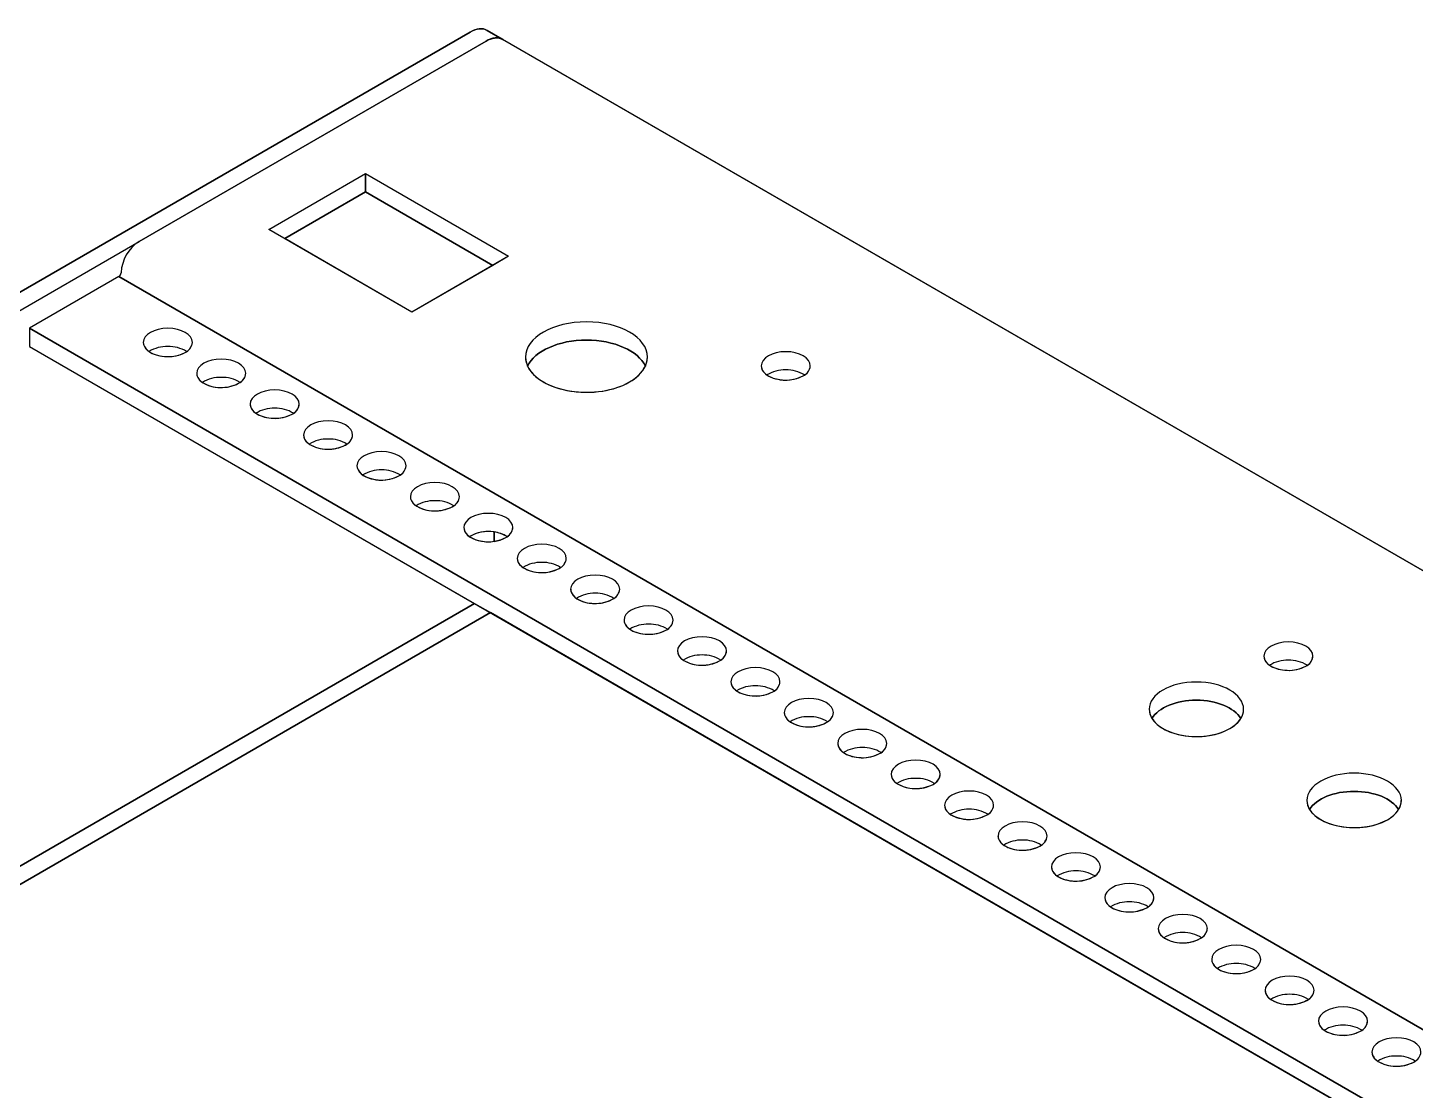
# Model space of a CAD drawing. Header units: inches. Extents: x -5.2 to 15.6, y -18.4 to 3.6.
# Drawn here: x 3.428 to 7.101, y -10.779 to -7.967 of the extents above; entities that cross this region are included whole.
import ezdxf

# ---------------------------------------------------------------- set-up
doc = ezdxf.new("R2010")
doc.units = ezdxf.units.IN
doc.header["$LTSCALE"] = 0.5
doc.header["$MEASUREMENT"] = 0
doc.layers.get('0').update_dxf_attribs({"lineweight": 25, "true_color": 0x000000})

msp = doc.modelspace()

# ---------------------------------------------------------------- linework, layer by layer
for p, q in [((-0.2311, -10.7673), (4.5995, -7.9784)), ((4.5995, -7.9784), (-0.2311, -10.7673)), ((-0.2311, -10.7673), (4.5995, -7.9784)), ((4.6413, -8.0024), (3.7226, -8.5329)), ((3.7226, -8.5329), (4.6413, -8.0024)), ((4.6413, -8.0024), (3.7226, -8.5329)), ((4.6438, -7.974), (4.684, -7.9972)), ((4.6438, -7.974), (4.684, -7.9972)), ((4.684, -7.9972), (4.6438, -7.974)), ((4.6438, -7.974), (4.6834, -7.9969)), ((4.684, -7.9972), (4.6834, -7.9969)), ((15.1682, -14.0502), (4.684, -7.9972)), ((4.684, -7.9972), (4.6857, -7.998)), ((15.1682, -14.0502), (4.684, -7.9972)), ((4.684, -7.9972), (15.1671, -14.0495)), ((4.6857, -7.998), (15.1682, -14.0502)), ((15.1671, -14.0495), (4.6857, -7.998)), ((4.0664, -8.5012), (4.3225, -8.3533)), ((4.0664, -8.5012), (4.3225, -8.3533)), ((4.0664, -8.5012), (4.3225, -8.3533)), ((4.3225, -8.3533), (4.7011, -8.5719)), ((4.3225, -8.3533), (4.7011, -8.5719)), ((4.3225, -8.4015), (4.3225, -8.3533)), ((4.3225, -8.3533), (4.3225, -8.4015)), ((4.3225, -8.3533), (4.7011, -8.5719)), ((4.3225, -8.3533), (4.3225, -8.4015)), ((4.1081, -8.5253), (4.3225, -8.4015)), ((4.3225, -8.4015), (4.1081, -8.5253)), ((4.1081, -8.5253), (4.3225, -8.4015)), ((4.3225, -8.4015), (4.6594, -8.596)), ((4.6594, -8.596), (4.3225, -8.4015)), ((4.3225, -8.4015), (4.6594, -8.596)), ((4.1081, -8.5253), (4.0664, -8.5012)), ((4.1081, -8.5253), (4.0664, -8.5012)), ((4.445, -8.7198), (4.0664, -8.5012)), ((0.0339, -10.6625), (3.7226, -8.5329)), ((0.0339, -10.6625), (3.7226, -8.5329)), ((0.0339, -10.6625), (3.7226, -8.5329)), ((4.445, -8.7198), (4.1081, -8.5253)), ((4.445, -8.7198), (4.1081, -8.5253)), ((4.7011, -8.5719), (4.445, -8.7198)), ((4.7011, -8.5719), (4.6594, -8.596)), ((4.7011, -8.5719), (4.6594, -8.596)), ((3.6691, -8.6258), (3.4325, -8.7624)), ((3.6691, -8.6258), (3.4325, -8.7624)), ((3.6691, -8.6258), (3.4325, -8.7624)), ((14.0973, -14.6465), (3.6691, -8.6258)), ((3.6691, -8.6258), (14.0973, -14.6465)), ((14.0973, -14.6465), (3.6691, -8.6258)), ((3.675, -8.6153), (3.675, -8.6156)), ((3.675, -8.6155), (3.675, -8.6156)), ((4.6594, -8.596), (4.445, -8.7198)), ((4.6594, -8.596), (4.445, -8.7198)), ((3.4325, -8.7624), (3.4325, -8.8106)), ((3.4325, -8.7624), (13.8606, -14.7831)), ((3.4325, -8.7624), (3.4325, -8.8106)), ((13.8606, -14.7831), (3.4325, -8.7624)), ((3.4325, -8.7624), (13.8606, -14.7831)), ((3.4325, -8.7624), (3.4325, -8.8106)), ((3.4325, -8.8106), (4.6106, -9.4908)), ((3.4325, -8.8106), (4.6106, -9.4908)), ((3.4325, -8.8106), (13.8189, -14.8072)), ((4.6624, -9.3264), (4.6624, -9.3017)), ((4.6624, -9.3017), (4.6624, -9.3264)), ((4.6624, -9.3264), (4.6624, -9.3017)), ((4.6106, -9.4908), (1.5439, -11.2614)), ((1.5439, -11.2614), (4.6106, -9.4908)), ((1.5439, -11.2614), (4.6106, -9.4908)), ((4.6106, -9.4908), (4.653, -9.5152)), ((4.6106, -9.4908), (4.653, -9.5152)), ((4.653, -9.5152), (1.5862, -11.2858)), ((4.653, -9.5152), (1.5862, -11.2858)), ((1.5862, -11.2858), (4.653, -9.5152)), ((13.8189, -14.8072), (4.653, -9.5152)), ((4.653, -9.5152), (13.8189, -14.8072))]:
    msp.add_line(p, q)
for centre, radius, start, end in [((4.6727, -8.0208), 0.0263, 60.2039, 65.8918), ((4.6727, -8.0208), 0.0263, 60.2039, 65.8918), ((3.78, -8.621), 0.1052, 123.0861, 176.9045), ((3.78, -8.621), 0.1052, 123.0861, 176.9045), ((3.78, -8.621), 0.1052, 123.0861, 176.9045), ((3.6621, -8.615), 0.0129, 302.9794, 356.9801), ((3.6621, -8.615), 0.0129, 302.9794, 356.9801), ((3.6621, -8.615), 0.0129, 302.9794, 356.9801), ((3.7641, -8.7978), 0.0303, 184.2412, 240.2396), ((3.7641, -8.7978), 0.0303, 184.2412, 240.2396), ((3.7963, -8.9008), 0.0901, 88.4386, 121.6723), ((3.7963, -8.9008), 0.0901, 88.4386, 121.6723), ((3.7963, -8.9008), 0.0901, 88.4386, 121.6723), ((3.8012, -8.9008), 0.0901, 58.3252, 91.5616), ((3.8012, -8.9008), 0.0901, 58.3252, 91.5616), ((3.8012, -8.9008), 0.0901, 58.3252, 91.5616), ((3.8314, -8.7969), 0.0325, 294.1467, 354.487), ((3.8335, -8.7978), 0.0303, 299.747, 355.7588), ((3.8335, -8.7978), 0.0303, 299.747, 355.7588), ((3.7957, -8.7491), 0.0884, 238.1002, 270.1488), ((3.7957, -8.7491), 0.0884, 238.1002, 270.1488), ((3.7984, -8.7355), 0.1022, 256.1571, 296.9763), ((3.8002, -8.7425), 0.0951, 267.4192, 297.8793), ((3.8002, -8.7425), 0.0951, 267.4192, 297.8793), ((3.8187, -8.7809), 0.0526, 299.6484, 304.5741), ((3.8187, -8.7809), 0.0526, 299.6484, 304.5741), ((4.8028, -8.8384), 0.0571, 180.3208, 205.3378), ((4.8028, -8.8384), 0.0571, 180.3208, 205.3378), ((5.0114, -8.8384), 0.0571, 334.6704, 359.6888), ((5.0114, -8.8384), 0.0571, 334.6704, 359.6888), ((3.9055, -8.8795), 0.0303, 184.2412, 240.2396), ((3.9055, -8.8795), 0.0303, 184.2412, 240.2396), ((3.9728, -8.8785), 0.0325, 294.1993, 354.4344), ((3.9749, -8.8795), 0.0303, 299.747, 355.7588), ((3.9749, -8.8795), 0.0303, 299.747, 355.7588), ((4.9754, -8.8169), 0.099, 297.6269, 332.3569), ((4.9754, -8.8169), 0.099, 297.6269, 332.3569), ((5.4, -8.8598), 0.0304, 184.2243, 240.1855), ((5.4, -8.8598), 0.0304, 184.2243, 240.1855), ((5.4322, -8.9628), 0.0901, 88.4384, 121.6748), ((5.4322, -8.9628), 0.0901, 88.4384, 121.6748), ((5.4322, -8.9628), 0.0901, 88.4384, 121.6748), ((5.4317, -8.8108), 0.0887, 238.1635, 270.0854), ((5.4317, -8.8108), 0.0887, 238.1635, 270.0854), ((5.4343, -8.7975), 0.1022, 256.1557, 296.9784), ((5.4361, -8.8045), 0.0951, 267.4204, 297.88), ((5.4361, -8.8045), 0.0951, 267.4204, 297.88), ((5.4371, -8.9628), 0.0901, 58.3252, 91.5616), ((5.4371, -8.9628), 0.0901, 58.3252, 91.5616), ((5.4371, -8.9628), 0.0901, 58.3252, 91.5616), ((5.4673, -8.8589), 0.0325, 294.2004, 354.5139), ((5.4465, -8.8299), 0.0678, 300.2027, 304.0197), ((5.4465, -8.8299), 0.0678, 300.2027, 304.0197), ((5.4693, -8.8598), 0.0304, 299.8145, 355.7757), ((5.4693, -8.8598), 0.0304, 299.8145, 355.7757), ((3.9378, -8.9825), 0.0901, 88.4386, 121.6723), ((3.9378, -8.9825), 0.0901, 88.4386, 121.6723), ((3.9378, -8.9825), 0.0901, 88.4386, 121.6723), ((3.9372, -8.8304), 0.0887, 238.1655, 270.0834), ((3.9372, -8.8304), 0.0887, 238.1655, 270.0834), ((3.9398, -8.8171), 0.1022, 256.1571, 296.9763), ((3.9417, -8.8241), 0.0951, 267.4192, 297.8793), ((3.9417, -8.8241), 0.0951, 267.4192, 297.8793), ((3.9427, -8.9825), 0.0901, 58.3252, 91.5616), ((3.9427, -8.9825), 0.0901, 58.3252, 91.5616), ((3.9427, -8.9825), 0.0901, 58.3252, 91.5616), ((3.9601, -8.8625), 0.0526, 299.6484, 304.5741), ((3.9601, -8.8625), 0.0526, 299.6484, 304.5741), ((4.047, -8.9611), 0.0304, 184.2244, 240.172), ((4.047, -8.9611), 0.0304, 184.2244, 240.172), ((4.0792, -9.0641), 0.0901, 88.4386, 121.6723), ((4.0792, -9.0641), 0.0901, 88.4386, 121.6723), ((4.0792, -9.0641), 0.0901, 88.4386, 121.6723), ((4.0787, -8.9121), 0.0887, 238.1655, 270.0834), ((4.0787, -8.9121), 0.0887, 238.1655, 270.0834), ((4.0812, -8.8986), 0.1024, 256.2028, 296.9306), ((4.0831, -8.9058), 0.0951, 267.4192, 297.8793), ((4.0831, -8.9058), 0.0951, 267.4192, 297.8793), ((4.0841, -9.0641), 0.0901, 58.3252, 91.5616), ((4.0841, -9.0641), 0.0901, 58.3252, 91.5616), ((4.0841, -9.0641), 0.0901, 58.3252, 91.5616), ((4.1142, -8.9602), 0.0325, 294.2086, 354.5056), ((4.0919, -8.9287), 0.0708, 300.2824, 303.9401), ((4.0919, -8.9287), 0.0708, 300.2824, 303.9401), ((4.1163, -8.9611), 0.0304, 299.8145, 355.7757), ((4.1163, -8.9611), 0.0304, 299.8145, 355.7757), ((4.1884, -9.0427), 0.0304, 184.2244, 240.172), ((4.1884, -9.0427), 0.0304, 184.2244, 240.172), ((4.2207, -9.1458), 0.0901, 88.4809, 121.7146), ((4.2207, -9.1458), 0.0901, 88.4809, 121.7146), ((4.2207, -9.1458), 0.0901, 88.4809, 121.7146), ((4.2202, -8.9934), 0.0891, 238.2308, 270.0181), ((4.2202, -8.9934), 0.0891, 238.2308, 270.0181), ((4.2227, -8.9804), 0.1022, 256.1266, 296.9439), ((4.2245, -8.9874), 0.0951, 267.4192, 297.8793), ((4.2245, -8.9874), 0.0951, 267.4192, 297.8793), ((4.2254, -9.1457), 0.0901, 58.2811, 91.5211), ((4.2254, -9.1457), 0.0901, 58.2811, 91.5211), ((4.2254, -9.1457), 0.0901, 58.2811, 91.5211), ((4.2557, -9.0419), 0.0325, 294.2086, 354.5056), ((4.2333, -9.0104), 0.0708, 300.2824, 303.9401), ((4.2333, -9.0104), 0.0708, 300.2824, 303.9401), ((4.2577, -9.0427), 0.0304, 299.8145, 355.7757), ((4.2577, -9.0427), 0.0304, 299.8145, 355.7757), ((4.3298, -9.1244), 0.0304, 184.2244, 240.172), ((4.3298, -9.1244), 0.0304, 184.2244, 240.172), ((4.3621, -9.2274), 0.0901, 88.4809, 121.7146), ((4.3621, -9.2274), 0.0901, 88.4809, 121.7146), ((4.3621, -9.2274), 0.0901, 88.4809, 121.7146), ((4.3669, -9.2274), 0.0901, 58.2811, 91.5211), ((4.3669, -9.2274), 0.0901, 58.2811, 91.5211), ((4.3669, -9.2274), 0.0901, 58.2811, 91.5211), ((4.3971, -9.1235), 0.0325, 294.2086, 354.5056), ((4.3991, -9.1244), 0.0304, 299.8145, 355.7757), ((4.3991, -9.1244), 0.0304, 299.8145, 355.7757), ((4.3616, -9.075), 0.0891, 238.2308, 270.0181), ((4.3616, -9.075), 0.0891, 238.2308, 270.0181), ((4.3641, -9.0621), 0.1022, 256.1266, 296.9439), ((4.3659, -9.0691), 0.0951, 267.4192, 297.8793), ((4.3659, -9.0691), 0.0951, 267.4192, 297.8793), ((4.3755, -9.0933), 0.0693, 300.2426, 303.9799), ((4.3755, -9.0933), 0.0693, 300.2426, 303.9799), ((4.4712, -9.206), 0.0304, 184.2244, 240.172), ((4.4712, -9.206), 0.0304, 184.2244, 240.172), ((4.5035, -9.3091), 0.0901, 88.4809, 121.7146), ((4.5035, -9.3091), 0.0901, 88.4809, 121.7146), ((4.5035, -9.3091), 0.0901, 88.4809, 121.7146), ((4.5083, -9.309), 0.0901, 58.2811, 91.5211), ((4.5083, -9.309), 0.0901, 58.2811, 91.5211), ((4.5083, -9.309), 0.0901, 58.2811, 91.5211), ((4.5385, -9.2052), 0.0325, 294.2086, 354.5056), ((4.5405, -9.206), 0.0304, 299.8145, 355.7757), ((4.5405, -9.206), 0.0304, 299.8145, 355.7757), ((4.503, -9.1568), 0.0889, 238.2093, 270.0485), ((4.503, -9.1568), 0.0889, 238.2093, 270.0485), ((4.5055, -9.1437), 0.1022, 256.1464, 296.9367), ((4.5073, -9.1504), 0.0954, 267.4668, 297.8228), ((4.5073, -9.1504), 0.0954, 267.4668, 297.8228), ((4.5169, -9.175), 0.0693, 300.2426, 303.9799), ((4.5169, -9.175), 0.0693, 300.2426, 303.9799), ((4.6126, -9.2877), 0.0303, 184.2121, 240.2484), ((4.6126, -9.2877), 0.0303, 184.2121, 240.2484), ((4.6799, -9.2868), 0.0325, 294.1786, 354.5034), ((4.682, -9.2877), 0.0303, 299.7516, 355.7879), ((4.682, -9.2877), 0.0303, 299.7516, 355.7879), ((4.647, -9.397), 0.0966, 80.8125, 120.7756), ((4.647, -9.397), 0.0966, 80.8125, 120.7756), ((4.6449, -9.3908), 0.0902, 88.4651, 121.665), ((4.647, -9.231), 0.0966, 239.2209, 279.1843), ((4.647, -9.231), 0.0966, 239.2209, 279.1843), ((4.6469, -9.2254), 0.1022, 256.1495, 296.9588), ((4.6497, -9.3908), 0.0902, 58.335, 91.5349), ((4.653, -9.3827), 0.0816, 57.3289, 83.3973), ((4.653, -9.3827), 0.0816, 57.3289, 83.3973), ((4.6519, -9.2413), 0.0858, 277.0183, 298.7903), ((4.6519, -9.2413), 0.0858, 277.0183, 298.7903), ((4.6653, -9.2679), 0.056, 299.8835, 304.508), ((4.6653, -9.2679), 0.056, 299.8835, 304.508), ((4.754, -9.3693), 0.0303, 184.2121, 240.2484), ((4.754, -9.3693), 0.0303, 184.2121, 240.2484), ((4.7863, -9.4724), 0.0902, 88.4651, 121.665), ((4.7863, -9.4724), 0.0902, 88.4651, 121.665), ((4.7863, -9.4724), 0.0902, 88.4651, 121.665), ((4.7858, -9.3203), 0.0887, 238.1489, 270.062), ((4.7858, -9.3203), 0.0887, 238.1489, 270.062), ((4.7883, -9.307), 0.1022, 256.1495, 296.9588), ((4.7901, -9.3138), 0.0953, 267.4601, 297.856), ((4.7901, -9.3138), 0.0953, 267.4601, 297.856), ((4.7912, -9.4724), 0.0902, 58.335, 91.5349), ((4.7912, -9.4724), 0.0902, 58.335, 91.5349), ((4.7912, -9.4724), 0.0902, 58.335, 91.5349), ((4.8214, -9.3685), 0.0325, 294.1786, 354.5034), ((4.8067, -9.3495), 0.056, 299.8835, 304.508), ((4.8067, -9.3495), 0.056, 299.8835, 304.508), ((4.8234, -9.3693), 0.0303, 299.7516, 355.7879), ((4.8234, -9.3693), 0.0303, 299.7516, 355.7879), ((4.8955, -9.451), 0.0303, 184.2121, 240.2484), ((4.8955, -9.451), 0.0303, 184.2121, 240.2484), ((4.9277, -9.5541), 0.0902, 88.4651, 121.665), ((4.9277, -9.5541), 0.0902, 88.4651, 121.665), ((4.9277, -9.5541), 0.0902, 88.4651, 121.665), ((4.9326, -9.5541), 0.0902, 58.335, 91.5349), ((4.9326, -9.5541), 0.0902, 58.335, 91.5349), ((4.9326, -9.5541), 0.0902, 58.335, 91.5349), ((4.9628, -9.4501), 0.0325, 294.1786, 354.5034), ((4.9649, -9.451), 0.0303, 299.7516, 355.7879), ((4.9649, -9.451), 0.0303, 299.7516, 355.7879), ((4.9272, -9.402), 0.0887, 238.1489, 270.062), ((4.9272, -9.402), 0.0887, 238.1489, 270.062), ((4.9298, -9.3887), 0.1022, 256.1493, 296.9597), ((4.9315, -9.3955), 0.0953, 267.4601, 297.856), ((4.9315, -9.3955), 0.0953, 267.4601, 297.856), ((4.9482, -9.4312), 0.056, 299.8835, 304.508), ((4.9482, -9.4312), 0.056, 299.8835, 304.508), ((5.0369, -9.5326), 0.0303, 184.2121, 240.2484), ((5.0369, -9.5326), 0.0303, 184.2121, 240.2484), ((5.0692, -9.6357), 0.0902, 88.4651, 121.665), ((5.0692, -9.6357), 0.0902, 88.4651, 121.665), ((5.0692, -9.6357), 0.0902, 88.4651, 121.665), ((5.074, -9.6357), 0.0902, 58.335, 91.5349), ((5.074, -9.6357), 0.0902, 58.335, 91.5349), ((5.074, -9.6357), 0.0902, 58.335, 91.5349), ((5.1042, -9.5318), 0.0325, 294.19, 354.5), ((5.1063, -9.5326), 0.0303, 299.7516, 355.7879), ((5.1063, -9.5326), 0.0303, 299.7516, 355.7879), ((5.0686, -9.4836), 0.0887, 238.1489, 270.062), ((5.0686, -9.4836), 0.0887, 238.1489, 270.062), ((5.0712, -9.4703), 0.1022, 256.1508, 296.9519), ((5.073, -9.4771), 0.0954, 267.4623, 297.845), ((5.073, -9.4771), 0.0954, 267.4623, 297.845), ((5.0887, -9.5115), 0.0576, 299.989, 304.4868), ((5.0887, -9.5115), 0.0576, 299.989, 304.4868), ((5.1783, -9.6143), 0.0303, 184.2121, 240.2484), ((5.1783, -9.6143), 0.0303, 184.2121, 240.2484), ((5.2456, -9.6134), 0.0325, 294.19, 354.5), ((5.2477, -9.6143), 0.0303, 299.7516, 355.7879), ((5.2477, -9.6143), 0.0303, 299.7516, 355.7879), ((5.2106, -9.7174), 0.0902, 88.4651, 121.665), ((5.2106, -9.7174), 0.0902, 88.4651, 121.665), ((5.2106, -9.7174), 0.0902, 88.4651, 121.665), ((5.2101, -9.5653), 0.0887, 238.1495, 270.0638), ((5.2101, -9.5653), 0.0887, 238.1495, 270.0638), ((5.2126, -9.5519), 0.1022, 256.1508, 296.9519), ((5.2144, -9.5587), 0.0954, 267.4636, 297.8457), ((5.2144, -9.5587), 0.0954, 267.4636, 297.8457), ((5.2154, -9.7174), 0.0902, 58.335, 91.5349), ((5.2154, -9.7174), 0.0902, 58.335, 91.5349), ((5.2154, -9.7174), 0.0902, 58.335, 91.5349), ((5.2301, -9.5931), 0.0576, 299.989, 304.4868), ((5.2301, -9.5931), 0.0576, 299.989, 304.4868), ((6.7307, -9.6281), 0.0303, 184.2121, 240.2484), ((6.7307, -9.6281), 0.0303, 184.2121, 240.2484), ((6.763, -9.7312), 0.0902, 88.4692, 121.6694), ((6.763, -9.7312), 0.0902, 88.4692, 121.6694), ((6.763, -9.7312), 0.0902, 88.4692, 121.6694), ((6.7624, -9.5791), 0.0887, 238.1496, 270.0726), ((6.7624, -9.5791), 0.0887, 238.1496, 270.0726), ((6.765, -9.5658), 0.1022, 256.1419, 296.9601), ((6.7668, -9.5726), 0.0953, 267.4509, 297.8564), ((6.7668, -9.5726), 0.0953, 267.4509, 297.8564), ((6.7678, -9.7312), 0.0902, 58.3306, 91.5308), ((6.7678, -9.7312), 0.0902, 58.3306, 91.5308), ((6.7678, -9.7312), 0.0902, 58.3306, 91.5308), ((6.798, -9.6272), 0.0325, 294.1812, 354.5121), ((6.7826, -9.607), 0.0575, 299.9711, 304.4736), ((6.7826, -9.607), 0.0575, 299.9711, 304.4736), ((6.8001, -9.6281), 0.0303, 299.7516, 355.7879), ((6.8001, -9.6281), 0.0303, 299.7516, 355.7879), ((5.3197, -9.6959), 0.0303, 184.2121, 240.2484), ((5.3197, -9.6959), 0.0303, 184.2121, 240.2484), ((5.352, -9.799), 0.0902, 88.4651, 121.665), ((5.352, -9.799), 0.0902, 88.4651, 121.665), ((5.352, -9.799), 0.0902, 88.4651, 121.665), ((5.3515, -9.6469), 0.0887, 238.1495, 270.0638), ((5.3515, -9.6469), 0.0887, 238.1495, 270.0638), ((5.354, -9.6336), 0.1022, 256.1508, 296.9519), ((5.3558, -9.6404), 0.0954, 267.4636, 297.8457), ((5.3558, -9.6404), 0.0954, 267.4636, 297.8457), ((5.3568, -9.799), 0.0902, 58.335, 91.5349), ((5.3568, -9.799), 0.0902, 58.335, 91.5349), ((5.3568, -9.799), 0.0902, 58.335, 91.5349), ((5.387, -9.6951), 0.0325, 294.19, 354.5), ((5.3715, -9.6748), 0.0576, 299.989, 304.4868), ((5.3715, -9.6748), 0.0576, 299.989, 304.4868), ((5.3891, -9.6959), 0.0303, 299.7516, 355.7879), ((5.3891, -9.6959), 0.0303, 299.7516, 355.7879), ((6.4426, -9.7704), 0.0458, 180.6621, 212.5097), ((6.4426, -9.7704), 0.0458, 180.6621, 212.5097), ((6.601, -9.7704), 0.0458, 327.4777, 359.3506), ((6.601, -9.7704), 0.0458, 327.4777, 359.3506), ((5.4611, -9.7776), 0.0303, 184.2121, 240.2484), ((5.4611, -9.7776), 0.0303, 184.2121, 240.2484), ((5.4934, -9.8807), 0.0902, 88.4651, 121.665), ((5.4934, -9.8807), 0.0902, 88.4651, 121.665), ((5.4934, -9.8807), 0.0902, 88.4651, 121.665), ((5.4929, -9.7286), 0.0887, 238.1495, 270.0638), ((5.4929, -9.7286), 0.0887, 238.1495, 270.0638), ((5.4954, -9.7152), 0.1022, 256.1508, 296.9519), ((5.4972, -9.722), 0.0954, 267.4636, 297.8457), ((5.4972, -9.722), 0.0954, 267.4636, 297.8457), ((5.4983, -9.8807), 0.0902, 58.335, 91.5349), ((5.4983, -9.8807), 0.0902, 58.335, 91.5349), ((5.4983, -9.8807), 0.0902, 58.335, 91.5349), ((5.5285, -9.7767), 0.0325, 294.1818, 354.5083), ((5.513, -9.7564), 0.0576, 299.989, 304.4868), ((5.513, -9.7564), 0.0576, 299.989, 304.4868), ((5.5305, -9.7776), 0.0303, 299.7516, 355.7879), ((5.5305, -9.7776), 0.0303, 299.7516, 355.7879), ((6.5713, -9.7499), 0.0819, 298.3522, 326.5512), ((6.5713, -9.7499), 0.0819, 298.3522, 326.5512), ((5.6026, -9.8592), 0.0303, 184.2121, 240.2484), ((5.6026, -9.8592), 0.0303, 184.2121, 240.2484), ((5.6348, -9.9623), 0.0902, 88.4651, 121.665), ((5.6348, -9.9623), 0.0902, 88.4651, 121.665), ((5.6348, -9.9623), 0.0902, 88.4651, 121.665), ((5.6397, -9.9623), 0.0902, 58.335, 91.5349), ((5.6397, -9.9623), 0.0902, 58.335, 91.5349), ((5.6397, -9.9623), 0.0902, 58.335, 91.5349), ((5.6699, -9.8584), 0.0325, 294.1818, 354.5083), ((5.672, -9.8592), 0.0303, 299.7516, 355.7879), ((5.672, -9.8592), 0.0303, 299.7516, 355.7879), ((5.6343, -9.8102), 0.0887, 238.1495, 270.0638), ((5.6343, -9.8102), 0.0887, 238.1495, 270.0638), ((5.6369, -9.7969), 0.1022, 256.1508, 296.9519), ((5.6387, -9.8037), 0.0954, 267.4636, 297.8457), ((5.6387, -9.8037), 0.0954, 267.4636, 297.8457), ((5.6544, -9.8381), 0.0576, 299.989, 304.4868), ((5.6544, -9.8381), 0.0576, 299.989, 304.4868), ((5.744, -9.9409), 0.0303, 184.2121, 240.2484), ((5.744, -9.9409), 0.0303, 184.2121, 240.2484), ((5.7763, -10.044), 0.0902, 88.4651, 121.665), ((5.7763, -10.044), 0.0902, 88.4651, 121.665), ((5.7763, -10.044), 0.0902, 88.4651, 121.665), ((5.7811, -10.044), 0.0902, 58.335, 91.5349), ((5.7811, -10.044), 0.0902, 58.335, 91.5349), ((5.7811, -10.044), 0.0902, 58.335, 91.5349), ((5.8113, -9.94), 0.0325, 294.1818, 354.5083), ((5.8134, -9.9409), 0.0303, 299.7516, 355.7879), ((5.8134, -9.9409), 0.0303, 299.7516, 355.7879), ((5.7758, -9.8919), 0.0887, 238.1495, 270.0638), ((5.7758, -9.8919), 0.0887, 238.1495, 270.0638), ((5.7783, -9.8785), 0.1022, 256.1508, 296.9519), ((5.7801, -9.8853), 0.0954, 267.4636, 297.8457), ((5.7801, -9.8853), 0.0954, 267.4636, 297.8457), ((5.7958, -9.9197), 0.0576, 299.989, 304.4868), ((5.7958, -9.9197), 0.0576, 299.989, 304.4868), ((5.8854, -10.0225), 0.0303, 184.2121, 240.2484), ((5.8854, -10.0225), 0.0303, 184.2121, 240.2484), ((5.9527, -10.0217), 0.0325, 294.1818, 354.5083), ((5.9548, -10.0225), 0.0303, 299.7516, 355.7879), ((5.9548, -10.0225), 0.0303, 299.7516, 355.7879), ((6.8602, -10.0115), 0.0458, 180.6621, 212.5097), ((6.8602, -10.0115), 0.0458, 180.6621, 212.5097), ((7.0185, -10.0115), 0.0458, 327.4777, 359.3506), ((7.0185, -10.0115), 0.0458, 327.4777, 359.3506), ((5.9177, -10.1256), 0.0902, 88.4651, 121.665), ((5.9177, -10.1256), 0.0902, 88.4651, 121.665), ((5.9177, -10.1256), 0.0902, 88.4651, 121.665), ((5.9172, -9.9735), 0.0887, 238.1495, 270.0638), ((5.9172, -9.9735), 0.0887, 238.1495, 270.0638), ((5.9197, -9.9602), 0.1022, 256.1508, 296.9519), ((5.9215, -9.967), 0.0954, 267.4636, 297.8457), ((5.9215, -9.967), 0.0954, 267.4636, 297.8457), ((5.9225, -10.1256), 0.0902, 58.335, 91.5349), ((5.9225, -10.1256), 0.0902, 58.335, 91.5349), ((5.9225, -10.1256), 0.0902, 58.335, 91.5349), ((5.9372, -10.0014), 0.0576, 299.989, 304.4868), ((5.9372, -10.0014), 0.0576, 299.989, 304.4868), ((6.9889, -9.991), 0.0819, 298.3522, 326.5512), ((6.9889, -9.991), 0.0819, 298.3522, 326.5512), ((6.0268, -10.1042), 0.0303, 184.2137, 240.2551), ((6.0268, -10.1042), 0.0303, 184.2137, 240.2551), ((6.0591, -10.2073), 0.0902, 88.4651, 121.665), ((6.0591, -10.2073), 0.0902, 88.4651, 121.665), ((6.0591, -10.2073), 0.0902, 88.4651, 121.665), ((6.0586, -10.0552), 0.0887, 238.1495, 270.0638), ((6.0586, -10.0552), 0.0887, 238.1495, 270.0638), ((6.0611, -10.0418), 0.1022, 256.1508, 296.9519), ((6.0629, -10.0486), 0.0954, 267.4636, 297.8457), ((6.0629, -10.0486), 0.0954, 267.4636, 297.8457), ((6.0639, -10.2073), 0.0902, 58.335, 91.5349), ((6.0639, -10.2073), 0.0902, 58.335, 91.5349), ((6.0639, -10.2073), 0.0902, 58.335, 91.5349), ((6.0942, -10.1033), 0.0325, 294.1809, 354.5012), ((6.0792, -10.0839), 0.0566, 299.9491, 304.5267), ((6.0792, -10.0839), 0.0566, 299.9491, 304.5267), ((6.0962, -10.1042), 0.0303, 299.7449, 355.7863), ((6.0962, -10.1042), 0.0303, 299.7449, 355.7863), ((6.1682, -10.1858), 0.0303, 184.2137, 240.2551), ((6.1682, -10.1858), 0.0303, 184.2137, 240.2551), ((6.2005, -10.2889), 0.0902, 88.4651, 121.665), ((6.2005, -10.2889), 0.0902, 88.4651, 121.665), ((6.2005, -10.2889), 0.0902, 88.4651, 121.665), ((6.2054, -10.2889), 0.0902, 58.335, 91.5349), ((6.2054, -10.2889), 0.0902, 58.335, 91.5349), ((6.2054, -10.2889), 0.0902, 58.335, 91.5349), ((6.2356, -10.185), 0.0325, 294.1809, 354.5012), ((6.2377, -10.1858), 0.0303, 299.7449, 355.7863), ((6.2377, -10.1858), 0.0303, 299.7449, 355.7863), ((6.2, -10.1368), 0.0887, 238.1495, 270.0638), ((6.2, -10.1368), 0.0887, 238.1495, 270.0638), ((6.2026, -10.1235), 0.1022, 256.1508, 296.9519), ((6.2043, -10.1303), 0.0954, 267.4636, 297.8457), ((6.2043, -10.1303), 0.0954, 267.4636, 297.8457), ((6.2206, -10.1655), 0.0566, 299.9491, 304.5267), ((6.2206, -10.1655), 0.0566, 299.9491, 304.5267), ((6.3097, -10.2675), 0.0303, 184.2137, 240.2551), ((6.3097, -10.2675), 0.0303, 184.2137, 240.2551), ((6.342, -10.3706), 0.0902, 88.4651, 121.665), ((6.342, -10.3706), 0.0902, 88.4651, 121.665), ((6.342, -10.3706), 0.0902, 88.4651, 121.665), ((6.3468, -10.3706), 0.0902, 58.335, 91.5349), ((6.3468, -10.3706), 0.0902, 58.335, 91.5349), ((6.3468, -10.3706), 0.0902, 58.335, 91.5349), ((6.377, -10.2666), 0.0325, 294.1809, 354.5012), ((6.3791, -10.2675), 0.0303, 299.7449, 355.7863), ((6.3791, -10.2675), 0.0303, 299.7449, 355.7863), ((6.3414, -10.2185), 0.0887, 238.1495, 270.0638), ((6.3414, -10.2185), 0.0887, 238.1495, 270.0638), ((6.344, -10.2051), 0.1022, 256.1508, 296.9519), ((6.3458, -10.2119), 0.0954, 267.4636, 297.8457), ((6.3458, -10.2119), 0.0954, 267.4636, 297.8457), ((6.362, -10.2472), 0.0566, 299.9491, 304.5267), ((6.362, -10.2472), 0.0566, 299.9491, 304.5267), ((6.4511, -10.3491), 0.0303, 184.2137, 240.2551), ((6.4511, -10.3491), 0.0303, 184.2137, 240.2551), ((6.5184, -10.3483), 0.0325, 294.1809, 354.5012), ((6.5205, -10.3491), 0.0303, 299.7449, 355.7863), ((6.5205, -10.3491), 0.0303, 299.7449, 355.7863), ((6.4834, -10.4522), 0.0902, 88.4651, 121.665), ((6.4834, -10.4522), 0.0902, 88.4651, 121.665), ((6.4834, -10.4522), 0.0902, 88.4651, 121.665), ((6.4829, -10.3001), 0.0888, 238.1515, 270.0618), ((6.4829, -10.3001), 0.0888, 238.1515, 270.0618), ((6.4854, -10.2868), 0.1022, 256.1508, 296.9519), ((6.4872, -10.2936), 0.0954, 267.4636, 297.8457), ((6.4872, -10.2936), 0.0954, 267.4636, 297.8457), ((6.4882, -10.4522), 0.0902, 58.335, 91.5349), ((6.4882, -10.4522), 0.0902, 58.335, 91.5349), ((6.4882, -10.4522), 0.0902, 58.335, 91.5349), ((6.5034, -10.3288), 0.0566, 299.9491, 304.5267), ((6.5034, -10.3288), 0.0566, 299.9491, 304.5267), ((6.5925, -10.4308), 0.0303, 184.2137, 240.2551), ((6.5925, -10.4308), 0.0303, 184.2137, 240.2551), ((6.6248, -10.5339), 0.0902, 88.4651, 121.665), ((6.6248, -10.5339), 0.0902, 88.4651, 121.665), ((6.6248, -10.5339), 0.0902, 88.4651, 121.665), ((6.6243, -10.3817), 0.0888, 238.1515, 270.0618), ((6.6243, -10.3817), 0.0888, 238.1515, 270.0618), ((6.6268, -10.3684), 0.1022, 256.1508, 296.9519), ((6.6286, -10.3752), 0.0954, 267.4636, 297.8457), ((6.6286, -10.3752), 0.0954, 267.4636, 297.8457), ((6.6296, -10.5339), 0.0902, 58.335, 91.5349), ((6.6296, -10.5339), 0.0902, 58.335, 91.5349), ((6.6296, -10.5339), 0.0902, 58.335, 91.5349), ((6.6598, -10.4299), 0.0325, 294.1809, 354.5012), ((6.6449, -10.4105), 0.0566, 299.9491, 304.5267), ((6.6449, -10.4105), 0.0566, 299.9491, 304.5267), ((6.6619, -10.4308), 0.0303, 299.7449, 355.7863), ((6.6619, -10.4308), 0.0303, 299.7449, 355.7863), ((6.7339, -10.5124), 0.0303, 184.2137, 240.2551), ((6.7339, -10.5124), 0.0303, 184.2137, 240.2551), ((6.7662, -10.6155), 0.0902, 88.4651, 121.665), ((6.7662, -10.6155), 0.0902, 88.4651, 121.665), ((6.7662, -10.6155), 0.0902, 88.4651, 121.665), ((6.7657, -10.4634), 0.0888, 238.1515, 270.0618), ((6.7657, -10.4634), 0.0888, 238.1515, 270.0618), ((6.7682, -10.4501), 0.1022, 256.1508, 296.9519), ((6.77, -10.4569), 0.0954, 267.4636, 297.8457), ((6.77, -10.4569), 0.0954, 267.4636, 297.8457), ((6.771, -10.6155), 0.0902, 58.335, 91.5349), ((6.771, -10.6155), 0.0902, 58.335, 91.5349), ((6.771, -10.6155), 0.0902, 58.335, 91.5349), ((6.8013, -10.5116), 0.0325, 294.1809, 354.5012), ((6.7863, -10.4921), 0.0566, 299.9491, 304.5267), ((6.7863, -10.4921), 0.0566, 299.9491, 304.5267), ((6.8033, -10.5124), 0.0303, 299.7449, 355.7863), ((6.8033, -10.5124), 0.0303, 299.7449, 355.7863), ((6.8753, -10.5941), 0.0303, 184.2137, 240.2551), ((6.8753, -10.5941), 0.0303, 184.2137, 240.2551), ((6.9076, -10.6972), 0.0902, 88.4651, 121.665), ((6.9076, -10.6972), 0.0902, 88.4651, 121.665), ((6.9076, -10.6972), 0.0902, 88.4651, 121.665), ((6.9125, -10.6972), 0.0902, 58.335, 91.5349), ((6.9125, -10.6972), 0.0902, 58.335, 91.5349), ((6.9125, -10.6972), 0.0902, 58.335, 91.5349), ((6.9427, -10.5932), 0.0325, 294.1809, 354.5012), ((6.9448, -10.5941), 0.0303, 299.7449, 355.7863), ((6.9448, -10.5941), 0.0303, 299.7449, 355.7863), ((6.9071, -10.545), 0.0888, 238.1515, 270.0618), ((6.9071, -10.545), 0.0888, 238.1515, 270.0618), ((6.9097, -10.5317), 0.1022, 256.1508, 296.9519), ((6.9114, -10.5385), 0.0954, 267.4636, 297.8457), ((6.9114, -10.5385), 0.0954, 267.4636, 297.8457), ((6.9277, -10.5738), 0.0566, 299.9491, 304.5267), ((6.9277, -10.5738), 0.0566, 299.9491, 304.5267), ((7.0168, -10.6757), 0.0303, 184.2137, 240.2551), ((7.0168, -10.6757), 0.0303, 184.2137, 240.2551), ((7.0491, -10.7788), 0.0902, 88.4651, 121.665), ((7.0491, -10.7788), 0.0902, 88.4651, 121.665), ((7.0491, -10.7788), 0.0902, 88.4651, 121.665), ((7.0539, -10.7788), 0.0902, 58.3361, 91.5346), ((7.0539, -10.7788), 0.0902, 58.3361, 91.5346), ((7.0539, -10.7788), 0.0902, 58.3361, 91.5346), ((7.0841, -10.6749), 0.0325, 294.1863, 354.4979), ((7.0485, -10.6267), 0.0888, 238.1515, 270.0618), ((7.0485, -10.6267), 0.0888, 238.1515, 270.0618), ((7.0511, -10.6134), 0.1022, 256.1505, 296.9519), ((7.0529, -10.6202), 0.0954, 267.4637, 297.8448), ((7.0529, -10.6202), 0.0954, 267.4637, 297.8448), ((7.0694, -10.6558), 0.0562, 299.9298, 304.5461), ((7.0694, -10.6558), 0.0562, 299.9298, 304.5461)]:
    msp.add_arc(centre, radius, start, end)
for points in [[(4.5995, -7.9784), (4.6161, -7.9687), (4.632, -7.9672), (4.6438, -7.974)], [(4.6438, -7.974), (4.632, -7.9672), (4.6161, -7.9687), (4.5995, -7.9784)], [(4.6438, -7.974), (4.632, -7.9672), (4.6161, -7.9687), (4.5995, -7.9784)], [(4.6857, -7.998), (4.6739, -7.9912), (4.6579, -7.9928), (4.6413, -8.0024)], [(4.6413, -8.0024), (4.6579, -7.9929), (4.6738, -7.9913), (4.6855, -7.9981)], [(4.6855, -7.9981), (4.6738, -7.9913), (4.6579, -7.9929), (4.6413, -8.0024)], [(4.6855, -7.9981), (4.6738, -7.9913), (4.6579, -7.9929), (4.6413, -8.0024)], [(4.6834, -7.9969), (4.6719, -7.9915), (4.6568, -7.9935), (4.6413, -8.0024)], [(4.6413, -8.0024), (4.6568, -7.9935), (4.6719, -7.9915), (4.6834, -7.9969)], [(3.7988, -8.7625), (3.7629, -8.7625), (3.7338, -8.7793), (3.7338, -8.8)], [(3.7988, -8.7625), (3.7629, -8.7625), (3.7338, -8.7793), (3.7338, -8.8)], [(3.7988, -8.7625), (3.7629, -8.7625), (3.7338, -8.7793), (3.7338, -8.8)], [(3.8637, -8.8), (3.8637, -8.7793), (3.8347, -8.7625), (3.7988, -8.7625)], [(3.8637, -8.8), (3.8637, -8.7793), (3.8347, -8.7625), (3.7988, -8.7625)], [(3.8637, -8.8), (3.8637, -8.7793), (3.8347, -8.7625), (3.7988, -8.7625)], [(4.9071, -8.7455), (4.818, -8.7455), (4.7457, -8.7872), (4.7457, -8.8387)], [(4.9071, -8.7455), (4.818, -8.7455), (4.7457, -8.7872), (4.7457, -8.8387)], [(4.9071, -8.7455), (4.818, -8.7455), (4.7457, -8.7872), (4.7457, -8.8387)], [(5.0685, -8.8387), (5.0685, -8.7872), (4.9963, -8.7455), (4.9071, -8.7455)], [(5.0685, -8.8387), (5.0685, -8.7872), (4.9963, -8.7455), (4.9071, -8.7455)], [(5.0685, -8.8387), (5.0685, -8.7872), (4.9963, -8.7455), (4.9071, -8.7455)], [(3.7338, -8.8), (3.7338, -8.8152), (3.7497, -8.8289), (3.7739, -8.8347)], [(4.9071, -8.7937), (4.8341, -8.7937), (4.7701, -8.8221), (4.7512, -8.8628)], [(4.7512, -8.8628), (4.7701, -8.8221), (4.8341, -8.7937), (4.9071, -8.7937)], [(4.9071, -8.7937), (4.8341, -8.7937), (4.7701, -8.8221), (4.7512, -8.8628)], [(5.063, -8.8628), (5.0441, -8.8221), (4.9802, -8.7937), (4.9071, -8.7937)], [(4.9071, -8.7937), (4.9802, -8.7937), (5.0441, -8.8221), (5.063, -8.8628)], [(5.063, -8.8628), (5.0441, -8.8221), (4.9802, -8.7937), (4.9071, -8.7937)], [(3.9402, -8.8442), (3.9043, -8.8442), (3.8752, -8.8609), (3.8752, -8.8817)], [(3.9402, -8.8442), (3.9043, -8.8442), (3.8752, -8.8609), (3.8752, -8.8817)], [(3.9402, -8.8442), (3.9043, -8.8442), (3.8752, -8.8609), (3.8752, -8.8817)], [(4.0052, -8.8817), (4.0052, -8.8609), (3.9761, -8.8442), (3.9402, -8.8442)], [(4.0052, -8.8817), (4.0052, -8.8609), (3.9761, -8.8442), (3.9402, -8.8442)], [(4.0052, -8.8817), (4.0052, -8.8609), (3.9761, -8.8442), (3.9402, -8.8442)], [(4.7457, -8.8387), (4.7457, -8.8764), (4.785, -8.9104), (4.8453, -8.9248)], [(5.0213, -8.9046), (5.0515, -8.8871), (5.0685, -8.8634), (5.0685, -8.8387)], [(5.4347, -8.8245), (5.3988, -8.8245), (5.3697, -8.8413), (5.3697, -8.862)], [(5.4347, -8.8245), (5.3988, -8.8245), (5.3697, -8.8413), (5.3697, -8.862)], [(5.4347, -8.8245), (5.3988, -8.8245), (5.3697, -8.8413), (5.3697, -8.862)], [(5.4996, -8.862), (5.4996, -8.8413), (5.4705, -8.8245), (5.4347, -8.8245)], [(5.4996, -8.862), (5.4996, -8.8413), (5.4705, -8.8245), (5.4347, -8.8245)], [(5.4996, -8.862), (5.4996, -8.8413), (5.4705, -8.8245), (5.4347, -8.8245)], [(3.8752, -8.8817), (3.8752, -8.8969), (3.8911, -8.9105), (3.9153, -8.9163)], [(4.7512, -8.8628), (4.7661, -8.895), (4.8096, -8.9201), (4.8653, -8.9287)], [(4.7512, -8.8628), (4.7661, -8.895), (4.8096, -8.9201), (4.8653, -8.9287)], [(5.3697, -8.862), (5.3697, -8.8772), (5.3855, -8.8909), (5.4098, -8.8967)], [(4.0816, -8.9258), (4.0458, -8.9258), (4.0167, -8.9426), (4.0167, -8.9633)], [(4.0816, -8.9258), (4.0458, -8.9258), (4.0167, -8.9426), (4.0167, -8.9633)], [(4.0816, -8.9258), (4.0458, -8.9258), (4.0167, -8.9426), (4.0167, -8.9633)], [(4.1466, -8.9633), (4.1466, -8.9426), (4.1175, -8.9258), (4.0816, -8.9258)], [(4.1466, -8.9633), (4.1466, -8.9426), (4.1175, -8.9258), (4.0816, -8.9258)], [(4.1466, -8.9633), (4.1466, -8.9426), (4.1175, -8.9258), (4.0816, -8.9258)], [(4.8453, -8.9248), (4.9057, -8.9393), (4.9751, -8.9313), (5.0213, -8.9046)], [(4.8653, -8.9287), (4.921, -8.9374), (4.9805, -8.9282), (5.0213, -8.9046)], [(4.8653, -8.9287), (4.921, -8.9374), (4.9805, -8.9282), (5.0213, -8.9046)], [(4.0167, -8.9633), (4.0167, -8.9785), (4.0325, -8.9922), (4.0568, -8.998)], [(4.223, -9.0075), (4.1872, -9.0075), (4.1581, -9.0243), (4.1581, -9.045)], [(4.223, -9.0075), (4.1872, -9.0075), (4.1581, -9.0243), (4.1581, -9.045)], [(4.223, -9.0075), (4.1872, -9.0075), (4.1581, -9.0243), (4.1581, -9.045)], [(4.288, -9.045), (4.288, -9.0243), (4.2589, -9.0075), (4.223, -9.0075)], [(4.288, -9.045), (4.288, -9.0243), (4.2589, -9.0075), (4.223, -9.0075)], [(4.288, -9.045), (4.288, -9.0243), (4.2589, -9.0075), (4.223, -9.0075)], [(4.1581, -9.045), (4.1581, -9.0602), (4.1739, -9.0738), (4.1982, -9.0796)], [(4.3645, -9.0891), (4.3286, -9.0891), (4.2995, -9.1059), (4.2995, -9.1266)], [(4.3645, -9.0891), (4.3286, -9.0891), (4.2995, -9.1059), (4.2995, -9.1266)], [(4.3645, -9.0891), (4.3286, -9.0891), (4.2995, -9.1059), (4.2995, -9.1266)], [(4.4294, -9.1266), (4.4294, -9.1059), (4.4003, -9.0891), (4.3645, -9.0891)], [(4.4294, -9.1266), (4.4294, -9.1059), (4.4003, -9.0891), (4.3645, -9.0891)], [(4.4294, -9.1266), (4.4294, -9.1059), (4.4003, -9.0891), (4.3645, -9.0891)], [(4.2995, -9.1266), (4.2995, -9.1418), (4.3153, -9.1555), (4.3396, -9.1613)], [(4.5059, -9.1708), (4.47, -9.1708), (4.4409, -9.1876), (4.4409, -9.2083)], [(4.5059, -9.1708), (4.47, -9.1708), (4.4409, -9.1876), (4.4409, -9.2083)], [(4.5059, -9.1708), (4.47, -9.1708), (4.4409, -9.1876), (4.4409, -9.2083)], [(4.5709, -9.2083), (4.5709, -9.1876), (4.5418, -9.1708), (4.5059, -9.1708)], [(4.5709, -9.2083), (4.5709, -9.1876), (4.5418, -9.1708), (4.5059, -9.1708)], [(4.5709, -9.2083), (4.5709, -9.1876), (4.5418, -9.1708), (4.5059, -9.1708)], [(4.4409, -9.2083), (4.4409, -9.2234), (4.4568, -9.2371), (4.481, -9.2429)], [(4.6473, -9.2524), (4.6114, -9.2524), (4.5824, -9.2692), (4.5824, -9.2899)], [(4.6473, -9.2524), (4.6114, -9.2524), (4.5824, -9.2692), (4.5824, -9.2899)], [(4.6473, -9.2524), (4.6114, -9.2524), (4.5824, -9.2692), (4.5824, -9.2899)], [(4.7123, -9.2899), (4.7123, -9.2692), (4.6832, -9.2524), (4.6473, -9.2524)], [(4.7123, -9.2899), (4.7123, -9.2692), (4.6832, -9.2524), (4.6473, -9.2524)], [(4.7123, -9.2899), (4.7123, -9.2692), (4.6832, -9.2524), (4.6473, -9.2524)], [(4.5824, -9.2899), (4.5824, -9.3051), (4.5982, -9.3188), (4.6225, -9.3246)], [(4.7887, -9.3341), (4.7529, -9.3341), (4.7238, -9.3509), (4.7238, -9.3716)], [(4.7887, -9.3341), (4.7529, -9.3341), (4.7238, -9.3509), (4.7238, -9.3716)], [(4.7887, -9.3341), (4.7529, -9.3341), (4.7238, -9.3509), (4.7238, -9.3716)], [(4.8537, -9.3716), (4.8537, -9.3509), (4.8246, -9.3341), (4.7887, -9.3341)], [(4.8537, -9.3716), (4.8537, -9.3509), (4.8246, -9.3341), (4.7887, -9.3341)], [(4.8537, -9.3716), (4.8537, -9.3509), (4.8246, -9.3341), (4.7887, -9.3341)], [(4.7238, -9.3716), (4.7238, -9.3867), (4.7396, -9.4004), (4.7639, -9.4062)], [(4.9302, -9.4157), (4.8943, -9.4157), (4.8652, -9.4325), (4.8652, -9.4532)], [(4.9302, -9.4157), (4.8943, -9.4157), (4.8652, -9.4325), (4.8652, -9.4532)], [(4.9302, -9.4157), (4.8943, -9.4157), (4.8652, -9.4325), (4.8652, -9.4532)], [(4.9951, -9.4532), (4.9951, -9.4325), (4.966, -9.4157), (4.9302, -9.4157)], [(4.9951, -9.4532), (4.9951, -9.4325), (4.966, -9.4157), (4.9302, -9.4157)], [(4.9951, -9.4532), (4.9951, -9.4325), (4.966, -9.4157), (4.9302, -9.4157)], [(4.8652, -9.4532), (4.8652, -9.4684), (4.881, -9.4821), (4.9053, -9.4879)], [(5.0716, -9.4974), (5.0357, -9.4974), (5.0066, -9.5142), (5.0066, -9.5349)], [(5.0716, -9.4974), (5.0357, -9.4974), (5.0066, -9.5142), (5.0066, -9.5349)], [(5.0716, -9.4974), (5.0357, -9.4974), (5.0066, -9.5142), (5.0066, -9.5349)], [(5.1365, -9.5349), (5.1365, -9.5142), (5.1075, -9.4974), (5.0716, -9.4974)], [(5.1365, -9.5349), (5.1365, -9.5142), (5.1075, -9.4974), (5.0716, -9.4974)], [(5.1365, -9.5349), (5.1365, -9.5142), (5.1075, -9.4974), (5.0716, -9.4974)], [(5.0066, -9.5349), (5.0066, -9.55), (5.0224, -9.5637), (5.0467, -9.5695)], [(5.213, -9.579), (5.1771, -9.579), (5.148, -9.5958), (5.148, -9.6165)], [(5.213, -9.579), (5.1771, -9.579), (5.148, -9.5958), (5.148, -9.6165)], [(5.213, -9.579), (5.1771, -9.579), (5.148, -9.5958), (5.148, -9.6165)], [(5.278, -9.6165), (5.278, -9.5958), (5.2489, -9.579), (5.213, -9.579)], [(5.278, -9.6165), (5.278, -9.5958), (5.2489, -9.579), (5.213, -9.579)], [(5.278, -9.6165), (5.278, -9.5958), (5.2489, -9.579), (5.213, -9.579)], [(5.148, -9.6165), (5.148, -9.6317), (5.1639, -9.6454), (5.1881, -9.6512)], [(6.7654, -9.5928), (6.7295, -9.5928), (6.7004, -9.6096), (6.7004, -9.6303)], [(6.7654, -9.5928), (6.7295, -9.5928), (6.7004, -9.6096), (6.7004, -9.6303)], [(6.7654, -9.5928), (6.7295, -9.5928), (6.7004, -9.6096), (6.7004, -9.6303)], [(6.8303, -9.6303), (6.8303, -9.6096), (6.8012, -9.5928), (6.7654, -9.5928)], [(6.8303, -9.6303), (6.8303, -9.6096), (6.8012, -9.5928), (6.7654, -9.5928)], [(6.8303, -9.6303), (6.8303, -9.6096), (6.8012, -9.5928), (6.7654, -9.5928)], [(5.3544, -9.6607), (5.3185, -9.6607), (5.2895, -9.6775), (5.2895, -9.6982)], [(5.3544, -9.6607), (5.3185, -9.6607), (5.2895, -9.6775), (5.2895, -9.6982)], [(5.3544, -9.6607), (5.3185, -9.6607), (5.2895, -9.6775), (5.2895, -9.6982)], [(5.4194, -9.6982), (5.4194, -9.6775), (5.3903, -9.6607), (5.3544, -9.6607)], [(5.4194, -9.6982), (5.4194, -9.6775), (5.3903, -9.6607), (5.3544, -9.6607)], [(5.4194, -9.6982), (5.4194, -9.6775), (5.3903, -9.6607), (5.3544, -9.6607)], [(6.7004, -9.6303), (6.7004, -9.6455), (6.7162, -9.6592), (6.7405, -9.665)], [(5.2895, -9.6982), (5.2895, -9.7133), (5.3053, -9.727), (5.3296, -9.7328)], [(6.5218, -9.6988), (6.4527, -9.6988), (6.3968, -9.7311), (6.3968, -9.7709)], [(6.5218, -9.6988), (6.4527, -9.6988), (6.3968, -9.7311), (6.3968, -9.7709)], [(6.5218, -9.6988), (6.4527, -9.6988), (6.3968, -9.7311), (6.3968, -9.7709)], [(6.6468, -9.7709), (6.6468, -9.7311), (6.5908, -9.6988), (6.5218, -9.6988)], [(6.6468, -9.7709), (6.6468, -9.7311), (6.5908, -9.6988), (6.5218, -9.6988)], [(6.6468, -9.7709), (6.6468, -9.7311), (6.5908, -9.6988), (6.5218, -9.6988)], [(5.4958, -9.7423), (5.46, -9.7423), (5.4309, -9.7591), (5.4309, -9.7798)], [(5.4958, -9.7423), (5.46, -9.7423), (5.4309, -9.7591), (5.4309, -9.7798)], [(5.4958, -9.7423), (5.46, -9.7423), (5.4309, -9.7591), (5.4309, -9.7798)], [(5.5608, -9.7798), (5.5608, -9.7591), (5.5317, -9.7423), (5.4958, -9.7423)], [(5.5608, -9.7798), (5.5608, -9.7591), (5.5317, -9.7423), (5.4958, -9.7423)], [(5.5608, -9.7798), (5.5608, -9.7591), (5.5317, -9.7423), (5.4958, -9.7423)], [(6.3968, -9.7709), (6.3968, -9.8001), (6.4272, -9.8265), (6.4739, -9.8376)], [(6.5218, -9.747), (6.4688, -9.747), (6.4216, -9.7662), (6.404, -9.7951)], [(6.404, -9.7951), (6.4216, -9.7662), (6.4688, -9.747), (6.5218, -9.747)], [(6.5218, -9.747), (6.4688, -9.747), (6.4216, -9.7662), (6.404, -9.7951)], [(6.6396, -9.7951), (6.6219, -9.7662), (6.5747, -9.747), (6.5218, -9.747)], [(6.5218, -9.747), (6.5747, -9.747), (6.6219, -9.7662), (6.6396, -9.7951)], [(6.6396, -9.7951), (6.6219, -9.7662), (6.5747, -9.747), (6.5218, -9.747)], [(6.6102, -9.822), (6.6336, -9.8084), (6.6468, -9.7901), (6.6468, -9.7709)], [(5.4309, -9.7798), (5.4309, -9.795), (5.4467, -9.8087), (5.471, -9.8145)], [(6.404, -9.7951), (6.4183, -9.8184), (6.4524, -9.8359), (6.4942, -9.8413)], [(6.404, -9.7951), (6.4183, -9.8184), (6.4524, -9.8359), (6.4942, -9.8413)], [(5.6373, -9.824), (5.6014, -9.824), (5.5723, -9.8408), (5.5723, -9.8615)], [(5.6373, -9.824), (5.6014, -9.824), (5.5723, -9.8408), (5.5723, -9.8615)], [(5.6373, -9.824), (5.6014, -9.824), (5.5723, -9.8408), (5.5723, -9.8615)], [(5.7022, -9.8615), (5.7022, -9.8408), (5.6731, -9.824), (5.6373, -9.824)], [(5.7022, -9.8615), (5.7022, -9.8408), (5.6731, -9.824), (5.6373, -9.824)], [(5.7022, -9.8615), (5.7022, -9.8408), (5.6731, -9.824), (5.6373, -9.824)], [(6.4739, -9.8376), (6.5206, -9.8488), (6.5744, -9.8426), (6.6102, -9.822)], [(6.4942, -9.8413), (6.536, -9.8468), (6.5798, -9.8395), (6.6102, -9.822)], [(6.4942, -9.8413), (6.536, -9.8468), (6.5798, -9.8395), (6.6102, -9.822)], [(5.5723, -9.8615), (5.5723, -9.8766), (5.5881, -9.8903), (5.6124, -9.8961)], [(5.7787, -9.9056), (5.7428, -9.9056), (5.7137, -9.9224), (5.7137, -9.9431)], [(5.7787, -9.9056), (5.7428, -9.9056), (5.7137, -9.9224), (5.7137, -9.9431)], [(5.7787, -9.9056), (5.7428, -9.9056), (5.7137, -9.9224), (5.7137, -9.9431)], [(5.8436, -9.9431), (5.8436, -9.9224), (5.8146, -9.9056), (5.7787, -9.9056)], [(5.8436, -9.9431), (5.8436, -9.9224), (5.8146, -9.9056), (5.7787, -9.9056)], [(5.8436, -9.9431), (5.8436, -9.9224), (5.8146, -9.9056), (5.7787, -9.9056)], [(5.7137, -9.9431), (5.7137, -9.9583), (5.7296, -9.972), (5.7538, -9.9778)], [(6.9394, -9.9399), (6.8703, -9.9399), (6.8144, -9.9722), (6.8144, -10.012)], [(6.9394, -9.9399), (6.8703, -9.9399), (6.8144, -9.9722), (6.8144, -10.012)], [(6.9394, -9.9399), (6.8703, -9.9399), (6.8144, -9.9722), (6.8144, -10.012)], [(7.0644, -10.012), (7.0644, -9.9722), (7.0084, -9.9399), (6.9394, -9.9399)], [(7.0644, -10.012), (7.0644, -9.9722), (7.0084, -9.9399), (6.9394, -9.9399)], [(7.0644, -10.012), (7.0644, -9.9722), (7.0084, -9.9399), (6.9394, -9.9399)], [(5.9201, -9.9873), (5.8842, -9.9873), (5.8551, -10.0041), (5.8551, -10.0248)], [(5.9201, -9.9873), (5.8842, -9.9873), (5.8551, -10.0041), (5.8551, -10.0248)], [(5.9201, -9.9873), (5.8842, -9.9873), (5.8551, -10.0041), (5.8551, -10.0248)], [(5.9851, -10.0248), (5.9851, -10.0041), (5.956, -9.9873), (5.9201, -9.9873)], [(5.9851, -10.0248), (5.9851, -10.0041), (5.956, -9.9873), (5.9201, -9.9873)], [(5.9851, -10.0248), (5.9851, -10.0041), (5.956, -9.9873), (5.9201, -9.9873)], [(6.9394, -9.9881), (6.8864, -9.9881), (6.8392, -10.0073), (6.8215, -10.0361)], [(6.8215, -10.0361), (6.8392, -10.0073), (6.8864, -9.9881), (6.9394, -9.9881)], [(6.9394, -9.9881), (6.8864, -9.9881), (6.8392, -10.0073), (6.8215, -10.0361)], [(7.0572, -10.0361), (7.0395, -10.0073), (6.9923, -9.9881), (6.9394, -9.9881)], [(6.9394, -9.9881), (6.9923, -9.9881), (7.0395, -10.0073), (7.0572, -10.0361)], [(7.0572, -10.0361), (7.0395, -10.0073), (6.9923, -9.9881), (6.9394, -9.9881)], [(5.8551, -10.0248), (5.8551, -10.0399), (5.871, -10.0536), (5.8952, -10.0594)], [(6.8144, -10.012), (6.8144, -10.0412), (6.8448, -10.0675), (6.8915, -10.0787)], [(7.0277, -10.0631), (7.0512, -10.0495), (7.0644, -10.0312), (7.0644, -10.012)], [(6.8215, -10.0361), (6.8359, -10.0595), (6.8699, -10.077), (6.9118, -10.0824)], [(6.8215, -10.0361), (6.8359, -10.0595), (6.8699, -10.077), (6.9118, -10.0824)], [(6.8915, -10.0787), (6.9382, -10.0899), (6.992, -10.0837), (7.0277, -10.0631)], [(6.9118, -10.0824), (6.9536, -10.0879), (6.9974, -10.0806), (7.0277, -10.0631)], [(6.9118, -10.0824), (6.9536, -10.0879), (6.9974, -10.0806), (7.0277, -10.0631)], [(6.0615, -10.0689), (6.0256, -10.0689), (5.9966, -10.0857), (5.9966, -10.1064)], [(6.0615, -10.0689), (6.0256, -10.0689), (5.9966, -10.0857), (5.9966, -10.1064)], [(6.0615, -10.0689), (6.0256, -10.0689), (5.9966, -10.0857), (5.9966, -10.1064)], [(6.1265, -10.1064), (6.1265, -10.0857), (6.0974, -10.0689), (6.0615, -10.0689)], [(6.1265, -10.1064), (6.1265, -10.0857), (6.0974, -10.0689), (6.0615, -10.0689)], [(6.1265, -10.1064), (6.1265, -10.0857), (6.0974, -10.0689), (6.0615, -10.0689)], [(5.9966, -10.1064), (5.9966, -10.1216), (6.0124, -10.1353), (6.0367, -10.1411)], [(6.2029, -10.1506), (6.1671, -10.1506), (6.138, -10.1674), (6.138, -10.1881)], [(6.2029, -10.1506), (6.1671, -10.1506), (6.138, -10.1674), (6.138, -10.1881)], [(6.2029, -10.1506), (6.1671, -10.1506), (6.138, -10.1674), (6.138, -10.1881)], [(6.2679, -10.1881), (6.2679, -10.1674), (6.2388, -10.1506), (6.2029, -10.1506)], [(6.2679, -10.1881), (6.2679, -10.1674), (6.2388, -10.1506), (6.2029, -10.1506)], [(6.2679, -10.1881), (6.2679, -10.1674), (6.2388, -10.1506), (6.2029, -10.1506)], [(6.138, -10.1881), (6.138, -10.2032), (6.1538, -10.2169), (6.1781, -10.2227)], [(6.3444, -10.2322), (6.3085, -10.2322), (6.2794, -10.249), (6.2794, -10.2697)], [(6.3444, -10.2322), (6.3085, -10.2322), (6.2794, -10.249), (6.2794, -10.2697)], [(6.3444, -10.2322), (6.3085, -10.2322), (6.2794, -10.249), (6.2794, -10.2697)], [(6.4093, -10.2697), (6.4093, -10.249), (6.3802, -10.2322), (6.3444, -10.2322)], [(6.4093, -10.2697), (6.4093, -10.249), (6.3802, -10.2322), (6.3444, -10.2322)], [(6.4093, -10.2697), (6.4093, -10.249), (6.3802, -10.2322), (6.3444, -10.2322)], [(6.2794, -10.2697), (6.2794, -10.2849), (6.2952, -10.2986), (6.3195, -10.3044)], [(6.4858, -10.3139), (6.4499, -10.3139), (6.4208, -10.3307), (6.4208, -10.3514)], [(6.4858, -10.3139), (6.4499, -10.3139), (6.4208, -10.3307), (6.4208, -10.3514)], [(6.4858, -10.3139), (6.4499, -10.3139), (6.4208, -10.3307), (6.4208, -10.3514)], [(6.5508, -10.3514), (6.5508, -10.3307), (6.5217, -10.3139), (6.4858, -10.3139)], [(6.5508, -10.3514), (6.5508, -10.3307), (6.5217, -10.3139), (6.4858, -10.3139)], [(6.5508, -10.3514), (6.5508, -10.3307), (6.5217, -10.3139), (6.4858, -10.3139)], [(6.4208, -10.3514), (6.4208, -10.3665), (6.4367, -10.3802), (6.4609, -10.386)], [(6.6272, -10.3955), (6.5913, -10.3955), (6.5623, -10.4123), (6.5623, -10.433)], [(6.6272, -10.3955), (6.5913, -10.3955), (6.5623, -10.4123), (6.5623, -10.433)], [(6.6272, -10.3955), (6.5913, -10.3955), (6.5623, -10.4123), (6.5623, -10.433)], [(6.6922, -10.433), (6.6922, -10.4123), (6.6631, -10.3955), (6.6272, -10.3955)], [(6.6922, -10.433), (6.6922, -10.4123), (6.6631, -10.3955), (6.6272, -10.3955)], [(6.6922, -10.433), (6.6922, -10.4123), (6.6631, -10.3955), (6.6272, -10.3955)], [(6.5623, -10.433), (6.5623, -10.4482), (6.5781, -10.4619), (6.6024, -10.4677)], [(6.7686, -10.4772), (6.7328, -10.4772), (6.7037, -10.494), (6.7037, -10.5147)], [(6.7686, -10.4772), (6.7328, -10.4772), (6.7037, -10.494), (6.7037, -10.5147)], [(6.7686, -10.4772), (6.7328, -10.4772), (6.7037, -10.494), (6.7037, -10.5147)], [(6.8336, -10.5147), (6.8336, -10.494), (6.8045, -10.4772), (6.7686, -10.4772)], [(6.8336, -10.5147), (6.8336, -10.494), (6.8045, -10.4772), (6.7686, -10.4772)], [(6.8336, -10.5147), (6.8336, -10.494), (6.8045, -10.4772), (6.7686, -10.4772)], [(6.7037, -10.5147), (6.7037, -10.5298), (6.7195, -10.5435), (6.7438, -10.5493)], [(6.9101, -10.5588), (6.8742, -10.5588), (6.8451, -10.5756), (6.8451, -10.5963)], [(6.9101, -10.5588), (6.8742, -10.5588), (6.8451, -10.5756), (6.8451, -10.5963)], [(6.9101, -10.5588), (6.8742, -10.5588), (6.8451, -10.5756), (6.8451, -10.5963)], [(6.975, -10.5963), (6.975, -10.5756), (6.9459, -10.5588), (6.9101, -10.5588)], [(6.975, -10.5963), (6.975, -10.5756), (6.9459, -10.5588), (6.9101, -10.5588)], [(6.975, -10.5963), (6.975, -10.5756), (6.9459, -10.5588), (6.9101, -10.5588)], [(6.8451, -10.5963), (6.8451, -10.6115), (6.8609, -10.6252), (6.8852, -10.631)], [(7.0515, -10.6405), (7.0156, -10.6405), (6.9865, -10.6573), (6.9865, -10.678)], [(7.0515, -10.6405), (7.0156, -10.6405), (6.9865, -10.6573), (6.9865, -10.678)], [(7.0515, -10.6405), (7.0156, -10.6405), (6.9865, -10.6573), (6.9865, -10.678)], [(7.1164, -10.678), (7.1164, -10.6573), (7.0874, -10.6405), (7.0515, -10.6405)], [(7.1164, -10.678), (7.1164, -10.6573), (7.0874, -10.6405), (7.0515, -10.6405)], [(7.1164, -10.678), (7.1164, -10.6573), (7.0874, -10.6405), (7.0515, -10.6405)], [(6.9865, -10.678), (6.9865, -10.6931), (7.0023, -10.7068), (7.0266, -10.7126)]]:
    msp.add_open_spline(points, degree=3)

doc.saveas('drawing.dxf')
